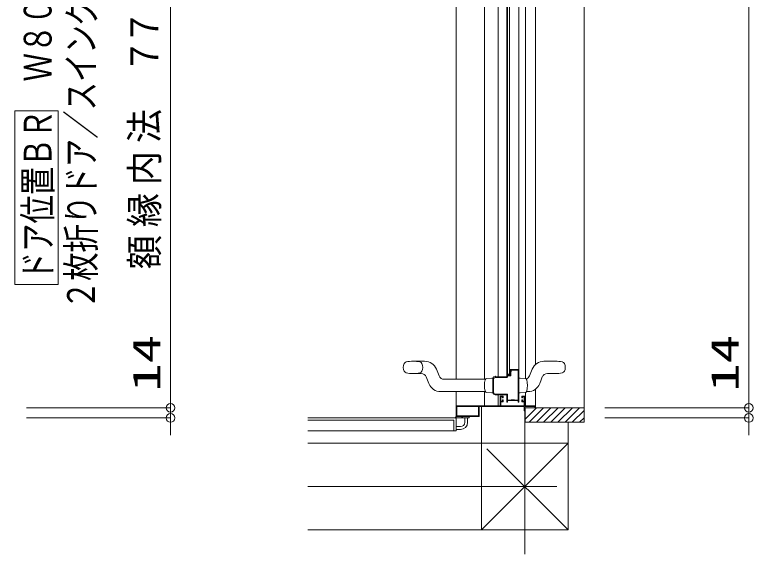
# Model space of a CAD drawing. Units: millimetres on the paper. Extents: x -305 to 305, y -152 to 152.
# Drawn here: x -91.2 to -40.1, y -16.9 to 20.5 of the extents above; entities that cross this region are included whole.
import ezdxf
from ezdxf.enums import TextEntityAlignment as Align

# ---------------------------------------------------------------- set-up
doc = ezdxf.new("R2010")
doc.units = ezdxf.units.MM
doc.linetypes.add('LONG_CHAIN', pattern=[21, 18, -1, 1, -1])
doc.layers.add('0-0_0', color=7, linetype='Continuous', lineweight=9)
doc.layers.add('0-1_VIEW0001', color=7, linetype='Continuous', lineweight=9)
doc.styles.add('ＭＳ ゴシック', font='')
doc.styles.get('ＭＳ ゴシック').set_extended_font_data('MS Gothic')

# ---------------------------------------------------------------- blocks, each defined once
blk = doc.blocks.new('_ORIGIN')
at = {"layer": '0-0_0'}
blk.add_line((0, 0), (-1, 0), dxfattribs=at)
blk.add_circle((0, 0), 0.5, dxfattribs=at)

msp = doc.modelspace()

# ---------------------------------------------------------------- linework, layer by layer
at = {"layer": '0-1_VIEW0001'}
for p, q in [((-51.831, 70.696), (-51.831, -7.729)), ((-55.889, -4.7), (-55.889, 69.546)), ((-55.184, -3.72), (-55.184, 69.696)), ((-40.434, -6.128), (-40.434, 69.097)), ((-57.774, 32.571), (-57.774, -4.578)), ((-60.684, 31.696), (-60.684, -4.754)), ((-57.184, -4.578), (-57.184, 31.711)), ((-57.13, 32.101), (-57.13, -4.458)), ((-56.98, -4.408), (-56.98, 31.711)), ((-56.334, 31.711), (-56.334, -6.288)), ((-80.434, -6.129), (-80.434, 31.271)), ((-58.724, 31.222), (-58.724, -4.754)), ((-88.205, 13.81), (-91.205, 13.81)), ((-91.205, 1.81), (-91.205, 13.81)), ((-88.205, 1.81), (-88.205, 13.81)), ((-88.205, 1.81), (-91.205, 1.81)), ((-63.659, -3.504), (-62.86, -3.504)), ((-53.809, -3.504), (-54.608, -3.504)), ((-61.864, -4.517), (-62.046, -4.057)), ((-56.967, -4.09), (-56.958, -4.076)), ((-56.948, -4.069), (-56.334, -4.069)), ((-55.422, -4.057), (-55.604, -4.517)), ((-63.659, -4.354), (-63.098, -4.354)), ((-62.567, -5.051), (-62.749, -4.591)), ((-57.984, -4.528), (-57.974, -4.528)), ((-57.959, -4.543), (-57.959, -4.563)), ((-57.944, -4.578), (-57.184, -4.578)), ((-56.98, -4.408), (-57.13, -4.408)), ((-56.969, -4.098), (-56.969, -4.098)), ((-56.954, -4.108), (-56.959, -4.108)), ((-56.945, -4.25), (-56.93, -4.211)), ((-56.929, -4.206), (-56.929, -4.133)), ((-56.903, -4.264), (-56.887, -4.226)), ((-54.719, -4.591), (-54.799, -4.793)), ((-54.37, -4.354), (-53.809, -4.354)), ((-58.653, -4.754), (-61.515, -4.754)), ((-58.209, -4.679), (-58.134, -4.679)), ((-58.134, -4.678), (-58.134, -4.68)), ((-58.134, -5.678), (-58.134, -4.678)), ((-58.134, -4.679), (-58.134, -4.68)), ((-58.089, -5.678), (-58.089, -4.728)), ((-57.984, -4.623), (-57.184, -4.623)), ((-56.334, -4.678), (-56.259, -4.678)), ((-56.259, -4.679), (-55.912, -4.697)), ((-55.912, -4.698), (-55.912, -4.697)), ((-55.912, -4.698), (-55.912, -4.697)), ((-55.798, -4.788), (-55.798, -4.787)), ((-55.798, -4.788), (-55.798, -4.787)), ((-54.799, -4.793), (-54.901, -5.051)), ((-80.433, -6.129), (-80.433, -5.529)), ((-58.654, -5.604), (-61.753, -5.604)), ((-60.684, -5.604), (-60.684, -7.279)), ((-60.684, -5.604), (-60.684, -7.404)), ((-60.684, -6.554), (-60.684, -5.604)), ((-58.724, -5.604), (-58.724, -6.554)), ((-55.715, -5.604), (-55.813, -5.604)), ((-55.182, -6.729), (-55.182, -5.423)), ((-40.433, -6.128), (-40.433, -5.528)), ((-58.209, -5.679), (-58.556, -5.661)), ((-58.134, -5.679), (-58.209, -5.679)), ((-58.134, -5.677), (-58.134, -5.678)), ((-58.134, -5.677), (-58.134, -5.679)), ((-57.774, -5.828), (-57.774, -6.578)), ((-57.634, -5.928), (-57.434, -5.928)), ((-57.634, -6.578), (-57.634, -5.928)), ((-57.584, -5.973), (-57.584, -6.258)), ((-57.484, -5.973), (-57.584, -5.973)), ((-57.484, -6.033), (-57.484, -5.973)), ((-57.434, -6.033), (-57.484, -6.033)), ((-57.434, -5.928), (-57.434, -6.033)), ((-56.259, -5.679), (-56.334, -5.679)), ((-56.259, -5.678), (-55.912, -5.66)), ((-56.134, -5.928), (-55.934, -5.928)), ((-56.134, -6.033), (-56.134, -5.928)), ((-56.084, -6.033), (-56.134, -6.033)), ((-55.984, -5.973), (-56.084, -5.973)), ((-56.084, -5.973), (-56.084, -6.033)), ((-55.934, -5.928), (-55.934, -6.578)), ((-55.889, -5.657), (-55.889, -6.578)), ((-60.684, -6.578), (-57.634, -6.578)), ((-60.684, -7.328), (-60.684, -6.578)), ((-60.639, -6.628), (-59.129, -6.628)), ((-60.639, -7.283), (-60.639, -6.628)), ((-59.129, -6.628), (-59.129, -7.283)), ((-59.084, -6.633), (-55.974, -6.633)), ((-59.084, -6.633), (-59.084, -7.328)), ((-58.934, -6.633), (-58.934, -15.178)), ((-57.584, -6.258), (-57.484, -6.258)), ((-57.434, -6.303), (-57.584, -6.303)), ((-57.584, -6.303), (-57.584, -6.578)), ((-57.584, -6.578), (-55.984, -6.578)), ((-57.484, -6.258), (-57.484, -6.183)), ((-57.484, -6.183), (-57.434, -6.183)), ((-57.434, -6.183), (-57.434, -6.303)), ((-56.499, -6.228), (-57.019, -6.228)), ((-56.134, -6.183), (-56.084, -6.183)), ((-56.134, -6.303), (-56.134, -6.183)), ((-55.984, -6.303), (-56.134, -6.303)), ((-56.084, -6.183), (-56.084, -6.258)), ((-55.984, -6.578), (-55.984, -6.303)), ((-55.974, -6.928), (-55.974, -6.633)), ((-55.182, -6.578), (-55.934, -6.578)), ((-55.934, -6.628), (-55.934, -6.928)), ((-90.395, -6.729), (-80.434, -6.729)), ((-80.433, -7.429), (-80.433, -6.729)), ((-55.934, -6.928), (-55.974, -6.928)), ((-55.125, -6.729), (-55.906, -7.51)), ((-55.906, -7.729), (-55.906, -6.729)), ((-55.906, -6.729), (-51.831, -6.729)), ((-54.63, -6.729), (-55.63, -7.729)), ((-55.199, -6.728), (-55.219, -6.728)), ((-54.131, -6.729), (-55.13, -7.729)), ((-53.631, -6.729), (-54.631, -7.729)), ((-53.131, -6.729), (-54.131, -7.729)), ((-52.636, -6.729), (-53.636, -7.729)), ((-52.14, -6.729), (-53.141, -7.729)), ((-51.831, -6.914), (-52.645, -7.729)), ((-50.395, -6.728), (-40.434, -6.728)), ((-40.433, -7.429), (-40.433, -6.728)), ((-90.395, -7.429), (-80.433, -7.429)), ((-70.934, -7.429), (-60.833, -7.429)), ((-60.709, -7.429), (-70.934, -7.429)), ((-60.834, -7.579), (-70.934, -7.579)), ((-60.834, -7.579), (-60.834, -8.329)), ((-60.284, -7.328), (-60.684, -7.328)), ((-60.684, -7.454), (-60.684, -8.329)), ((-60.659, -7.429), (-59.784, -7.429)), ((-59.129, -7.283), (-60.639, -7.283)), ((-60.284, -7.403), (-60.284, -7.328)), ((-60.244, -7.403), (-60.284, -7.403)), ((-60.244, -7.328), (-60.244, -7.403)), ((-59.084, -7.328), (-60.244, -7.328)), ((-60.084, -7.729), (-60.084, -7.429)), ((-59.884, -7.729), (-59.884, -7.429)), ((-59.784, -7.328), (-59.784, -7.429)), ((-51.831, -7.409), (-52.15, -7.729)), ((-50.395, -7.429), (-40.433, -7.429)), ((-80.433, -8.029), (-80.433, -8.629)), ((-60.384, -8.029), (-60.684, -8.029)), ((-55.906, -7.729), (-51.831, -7.729)), ((-52.934, -7.729), (-52.934, -15.177)), ((-40.433, -8.029), (-40.433, -8.629)), ((-60.684, -8.329), (-70.934, -8.329)), ((-60.384, -8.229), (-60.684, -8.229)), ((-70.934, -9.177), (-52.934, -9.177)), ((-58.934, -15.178), (-52.934, -9.177)), ((-58.559, -9.553), (-52.934, -15.178)), ((-70.934, -15.177), (-52.934, -15.177))]:
    msp.add_line(p, q, dxfattribs=at)
at = {"layer": '0-1_VIEW0001', "linetype": 'LONG_CHAIN'}
for p, q in [((-55.934, -6.913), (-55.934, -16.856)), ((-70.934, -12.177), (-53.72, -12.177))]:
    msp.add_line(p, q, dxfattribs=at)
at = {"layer": '0-1_VIEW0001'}
for points in [[(-90.395, -6.729), (-80.433, -6.729), (-80.433, -1.478)], [(-50.395, -6.728), (-40.433, -6.728), (-40.433, -1.478)], [(-56.958, -4.076), (-56.953, -4.07), (-56.948, -4.069)], [(-58.134, -4.678), (-58.09, -4.572), (-57.984, -4.528)], [(-56.384, -4.118), (-56.384, -6.188), (-56.634, -6.188), (-56.659, -6.163), (-56.859, -6.163), (-56.884, -6.188), (-57.134, -6.188), (-57.134, -5.783), (-57.984, -5.783)], [(-57.974, -4.528), (-57.963, -4.533), (-57.959, -4.543)], [(-57.959, -4.563), (-57.954, -4.574), (-57.944, -4.578)], [(-57.184, -4.623), (-57.149, -4.609), (-57.134, -4.573)], [(-57.134, -4.573), (-57.134, -4.503), (-56.904, -4.503), (-56.904, -4.27)], [(-57.13, -4.458), (-56.949, -4.458), (-56.949, -4.268)], [(-56.969, -4.098), (-56.968, -4.094), (-56.967, -4.09)], [(-56.959, -4.108), (-56.966, -4.106), (-56.969, -4.098)], [(-56.929, -4.133), (-56.936, -4.116), (-56.954, -4.108)], [(-56.949, -4.268), (-56.948, -4.259), (-56.945, -4.25)], [(-56.93, -4.211), (-56.929, -4.208), (-56.929, -4.206)], [(-56.904, -4.27), (-56.904, -4.267), (-56.903, -4.264)], [(-56.887, -4.226), (-56.885, -4.217), (-56.884, -4.208)], [(-56.884, -4.208), (-56.884, -4.118), (-56.384, -4.118)], [(-58.134, -4.679), (-58.209, -4.679), (-58.556, -4.697)], [(-58.089, -4.728), (-58.058, -4.654), (-57.984, -4.623)], [(-57.984, -5.828), (-58.09, -5.785), (-58.134, -5.678)], [(-57.984, -5.783), (-58.058, -5.753), (-58.089, -5.678)], [(-57.184, -6.288), (-57.184, -5.828), (-57.984, -5.828)], [(-56.084, -6.258), (-55.984, -6.258), (-55.984, -5.973)], [(-57.134, -6.318), (-57.137, -6.326), (-57.144, -6.328), (-57.172, -6.317), (-57.184, -6.288)], [(-56.384, -6.318), (-56.384, -6.228), (-57.134, -6.228), (-57.134, -6.318)], [(-56.334, -6.288), (-56.346, -6.317), (-56.374, -6.328), (-56.381, -6.326), (-56.384, -6.318)], [(-55.234, -6.729), (-55.234, -6.628), (-55.934, -6.628)]]:
    msp.add_lwpolyline(points, dxfattribs=at)
for centre, radius, start, end in [((-64.093, -3.747), 0.2, 101.3412, 154.66), ((-63.659, -5.911), 2.408, 78.6588, 101.3412), ((-63.225, -3.747), 0.2, 25.34, 78.6588), ((-62.86, -4.379), 0.875, 21.6036, 90), ((-54.608, -4.379), 0.875, 90, 158.3964), ((-53.809, -5.911), 2.408, 78.6588, 90), ((-53.375, -3.747), 0.2, 25.34, 78.6588), ((-63.709, -3.929), 0.625, 154.66, 205.34), ((-63.609, -3.929), 0.625, 334.66, 25.34), ((-53.759, -3.929), 0.625, 334.66, 25.34), ((-64.093, -4.111), 0.2, 205.34, 258.6588), ((-63.659, -1.946), 2.408, 258.6588, 281.3412), ((-63.225, -4.111), 0.2, 281.3412, 334.66), ((-63.098, -4.729), 0.375, 21.6036, 90), ((-61.515, -4.379), 0.375, 201.6036, 270), ((-55.953, -4.379), 0.375, 289.0634, 338.3964), ((-54.37, -4.729), 0.375, 90, 158.3964), ((-53.809, -1.946), 2.408, 270, 281.3412), ((-53.375, -4.111), 0.2, 281.3412, 334.66), ((-61.753, -4.729), 0.875, 201.6036, 270), ((-57.303, -5.179), 1.421, 163.7963, 195.7817), ((-58.55, -4.822), 0.125, 93.001, 161.5432), ((-55.918, -4.822), 0.125, 15.9428, 86.999), ((-57.164, -5.179), 1.421, 344.2304, 15.9811), ((-55.715, -4.729), 0.875, 270, 338.3964), ((-58.55, -5.536), 0.125, 193.6794, 266.999), ((-55.918, -5.536), 0.125, 273.0011, 346.479), ((-60.834, -7.279), 0.15, 270, 0), ((-60.709, -7.454), 0.025, 360, 90), ((-60.659, -7.404), 0.025, 180, 270), ((-60.384, -7.729), 0.5, 270, 0), ((-60.384, -7.729), 0.3, 270, 0)]:
    msp.add_arc(centre, radius, start, end, dxfattribs=at)

# ---------------------------------------------------------------- block references
at = {"layer": '0-1_VIEW0001', "xscale": 0.6, "yscale": 0.6}
for p, rotation in [((-40.434, -6.728), 270), ((-40.433, -6.728), 270), ((-80.434, -6.729), 270), ((-80.433, -6.729), 270), ((-80.433, -7.429), 90), ((-40.433, -7.429), 90)]:
    msp.add_blockref('_ORIGIN', p, dxfattribs=dict(at, rotation=rotation))

# ---------------------------------------------------------------- texts
at = {"layer": '0-1_VIEW0001', "style": 'ＭＳ ゴシック'}
for s, width, p in [('２枚折りドア／スイングドア', 0.75, (-85.088, 0.095)), ('ドア位置ＢＲ\u3000Ｗ８００', 0.75, (-88.085, 2.095)), ('７', 0.9, (-80.7, 18.417)), ('７', 0.9, (-80.7, 16.429)), ('法', 0.9, (-80.7, 11.589)), ('内', 0.9, (-80.7, 8.681)), ('縁', 0.9, (-80.7, 5.773)), ('額', 0.9, (-80.7, 2.865)), ('14', 1.5, (-80.563, -5.612)), ('14', 1.5, (-40.563, -5.612))]:
    msp.add_text(s, height=1.921, rotation=90, dxfattribs=dict(at, width=width)).set_placement(p, align=Align.BOTTOM_LEFT)

doc.saveas('drawing.dxf')
